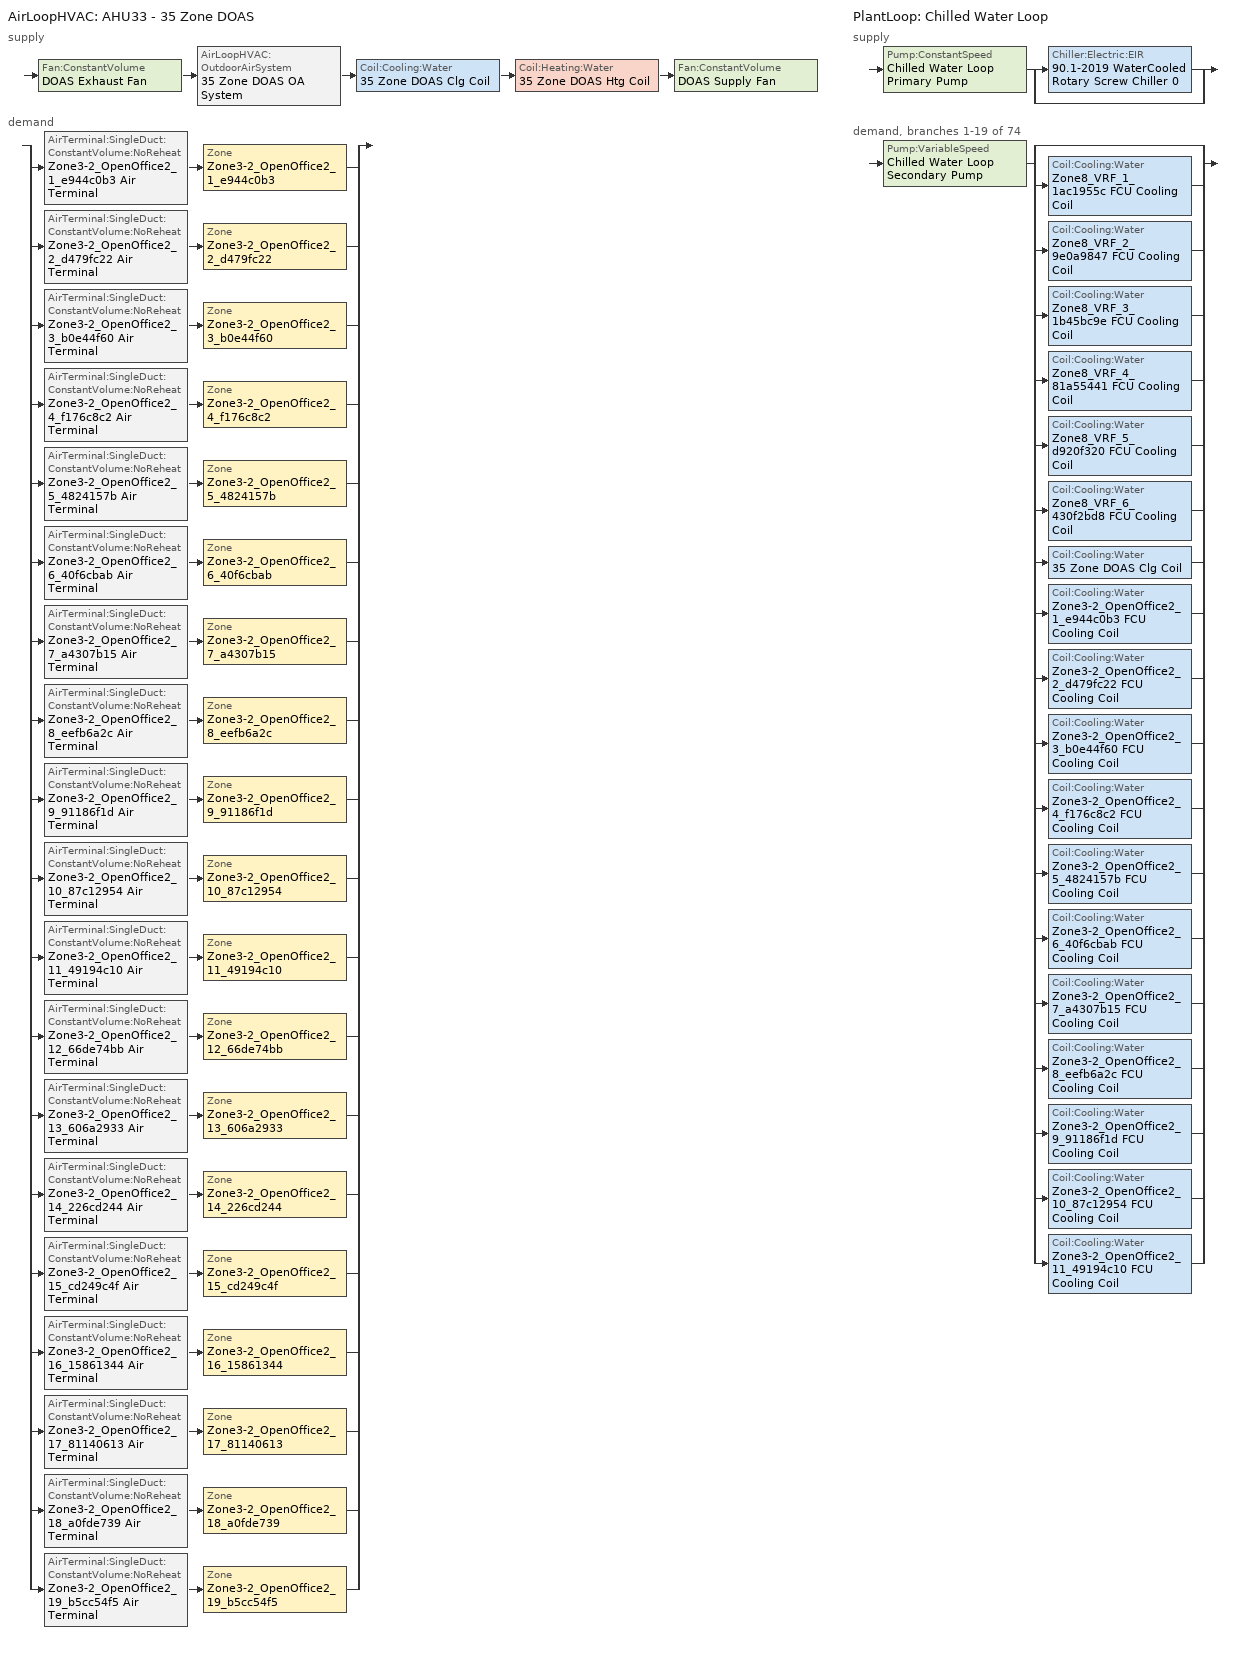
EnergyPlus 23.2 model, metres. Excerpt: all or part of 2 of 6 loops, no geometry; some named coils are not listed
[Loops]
AirLoopHVAC 'AHU33 - 35 Zone DOAS'
 supply: Fan:ConstantVolume 'DOAS Exhaust Fan' > AirLoopHVAC:OutdoorAirSystem '35 Zone DOAS OA System' > Coil:Cooling:Water '35 Zone DOAS Clg Coil' > Coil:Heating:Water '35 Zone DOAS Htg Coil' > Fan:ConstantVolume 'DOAS Supply Fan'
 demand: split
  | AirTerminal:SingleDuct:ConstantVolume:NoReheat 'Zone3-2_OpenOffice2_1_e944c0b3 Air Terminal' > Zone 'Zone3-2_OpenOffice2_1_e944c0b3'
  | AirTerminal:SingleDuct:ConstantVolume:NoReheat 'Zone3-2_OpenOffice2_2_d479fc22 Air Terminal' > Zone 'Zone3-2_OpenOffice2_2_d479fc22'
  | AirTerminal:SingleDuct:ConstantVolume:NoReheat 'Zone3-2_OpenOffice2_3_b0e44f60 Air Terminal' > Zone 'Zone3-2_OpenOffice2_3_b0e44f60'
  | AirTerminal:SingleDuct:ConstantVolume:NoReheat 'Zone3-2_OpenOffice2_4_f176c8c2 Air Terminal' > Zone 'Zone3-2_OpenOffice2_4_f176c8c2'
  | AirTerminal:SingleDuct:ConstantVolume:NoReheat 'Zone3-2_OpenOffice2_5_4824157b Air Terminal' > Zone 'Zone3-2_OpenOffice2_5_4824157b'
  | AirTerminal:SingleDuct:ConstantVolume:NoReheat 'Zone3-2_OpenOffice2_6_40f6cbab Air Terminal' > Zone 'Zone3-2_OpenOffice2_6_40f6cbab'
  | AirTerminal:SingleDuct:ConstantVolume:NoReheat 'Zone3-2_OpenOffice2_7_a4307b15 Air Terminal' > Zone 'Zone3-2_OpenOffice2_7_a4307b15'
  | AirTerminal:SingleDuct:ConstantVolume:NoReheat 'Zone3-2_OpenOffice2_8_eefb6a2c Air Terminal' > Zone 'Zone3-2_OpenOffice2_8_eefb6a2c'
  | AirTerminal:SingleDuct:ConstantVolume:NoReheat 'Zone3-2_OpenOffice2_9_91186f1d Air Terminal' > Zone 'Zone3-2_OpenOffice2_9_91186f1d'
  | AirTerminal:SingleDuct:ConstantVolume:NoReheat 'Zone3-2_OpenOffice2_10_87c12954 Air Terminal' > Zone 'Zone3-2_OpenOffice2_10_87c12954'
  | AirTerminal:SingleDuct:ConstantVolume:NoReheat 'Zone3-2_OpenOffice2_11_49194c10 Air Terminal' > Zone 'Zone3-2_OpenOffice2_11_49194c10'
  | AirTerminal:SingleDuct:ConstantVolume:NoReheat 'Zone3-2_OpenOffice2_12_66de74bb Air Terminal' > Zone 'Zone3-2_OpenOffice2_12_66de74bb'
  | AirTerminal:SingleDuct:ConstantVolume:NoReheat 'Zone3-2_OpenOffice2_13_606a2933 Air Terminal' > Zone 'Zone3-2_OpenOffice2_13_606a2933'
  | AirTerminal:SingleDuct:ConstantVolume:NoReheat 'Zone3-2_OpenOffice2_14_226cd244 Air Terminal' > Zone 'Zone3-2_OpenOffice2_14_226cd244'
  | AirTerminal:SingleDuct:ConstantVolume:NoReheat 'Zone3-2_OpenOffice2_15_cd249c4f Air Terminal' > Zone 'Zone3-2_OpenOffice2_15_cd249c4f'
  | AirTerminal:SingleDuct:ConstantVolume:NoReheat 'Zone3-2_OpenOffice2_16_15861344 Air Terminal' > Zone 'Zone3-2_OpenOffice2_16_15861344'
  | AirTerminal:SingleDuct:ConstantVolume:NoReheat 'Zone3-2_OpenOffice2_17_81140613 Air Terminal' > Zone 'Zone3-2_OpenOffice2_17_81140613'
  | AirTerminal:SingleDuct:ConstantVolume:NoReheat 'Zone3-2_OpenOffice2_18_a0fde739 Air Terminal' > Zone 'Zone3-2_OpenOffice2_18_a0fde739'
  | AirTerminal:SingleDuct:ConstantVolume:NoReheat 'Zone3-2_OpenOffice2_19_b5cc54f5 Air Terminal' > Zone 'Zone3-2_OpenOffice2_19_b5cc54f5'
PlantLoop 'Chilled Water Loop'
 supply: Pump:ConstantSpeed 'Chilled Water Loop Primary Pump' > split
  | Chiller:Electric:EIR '90.1-2019 WaterCooled  Rotary Screw Chiller 0'
  | bypass
 demand, branches 1-19 of 74: Pump:VariableSpeed 'Chilled Water Loop Secondary Pump' > split
  | bypass
  | Coil:Cooling:Water 'Zone8_VRF_1_1ac1955c FCU Cooling Coil'
  | Coil:Cooling:Water 'Zone8_VRF_2_9e0a9847 FCU Cooling Coil'
  | Coil:Cooling:Water 'Zone8_VRF_3_1b45bc9e FCU Cooling Coil'
  | Coil:Cooling:Water 'Zone8_VRF_4_81a55441 FCU Cooling Coil'
  | Coil:Cooling:Water 'Zone8_VRF_5_d920f320 FCU Cooling Coil'
  | Coil:Cooling:Water 'Zone8_VRF_6_430f2bd8 FCU Cooling Coil'
  | Coil:Cooling:Water '35 Zone DOAS Clg Coil'
  | Coil:Cooling:Water 'Zone3-2_OpenOffice2_1_e944c0b3 FCU Cooling Coil'
  | Coil:Cooling:Water 'Zone3-2_OpenOffice2_2_d479fc22 FCU Cooling Coil'
  | Coil:Cooling:Water 'Zone3-2_OpenOffice2_3_b0e44f60 FCU Cooling Coil'
  | Coil:Cooling:Water 'Zone3-2_OpenOffice2_4_f176c8c2 FCU Cooling Coil'
  | Coil:Cooling:Water 'Zone3-2_OpenOffice2_5_4824157b FCU Cooling Coil'
  | Coil:Cooling:Water 'Zone3-2_OpenOffice2_6_40f6cbab FCU Cooling Coil'
  | Coil:Cooling:Water 'Zone3-2_OpenOffice2_7_a4307b15 FCU Cooling Coil'
  | Coil:Cooling:Water 'Zone3-2_OpenOffice2_8_eefb6a2c FCU Cooling Coil'
  | Coil:Cooling:Water 'Zone3-2_OpenOffice2_9_91186f1d FCU Cooling Coil'
  | Coil:Cooling:Water 'Zone3-2_OpenOffice2_10_87c12954 FCU Cooling Coil'
  | Coil:Cooling:Water 'Zone3-2_OpenOffice2_11_49194c10 FCU Cooling Coil'
[ZoneControl:Thermostat] Temperature Difference Between Cutout And Setpoint {deltaC}=0
Name | Zone or ZoneList | Control Type Schedule | Control 1
Zone3-2_OpenOffice2_10_87c12954 Thermostat | Zone3-2_OpenOffice2_10_87c12954 | Zone3-2_OpenOffice2_10_87c12954 Thermostat Schedule | Tset_office_br_ 10
Zone3-2_OpenOffice2_11_49194c10 Thermostat | Zone3-2_OpenOffice2_11_49194c10 | Zone3-2_OpenOffice2_11_49194c10 Thermostat Schedule | Tset_office_br_ 11
Zone3-2_OpenOffice2_12_66de74bb Thermostat | Zone3-2_OpenOffice2_12_66de74bb | Zone3-2_OpenOffice2_12_66de74bb Thermostat Schedule | Tset_office_br_ 12
Zone3-2_OpenOffice2_13_606a2933 Thermostat | Zone3-2_OpenOffice2_13_606a2933 | Zone3-2_OpenOffice2_13_606a2933 Thermostat Schedule | Tset_office_br_ 13
Zone3-2_OpenOffice2_14_226cd244 Thermostat | Zone3-2_OpenOffice2_14_226cd244 | Zone3-2_OpenOffice2_14_226cd244 Thermostat Schedule | Tset_office_br_ 14
Zone3-2_OpenOffice2_15_cd249c4f Thermostat | Zone3-2_OpenOffice2_15_cd249c4f | Zone3-2_OpenOffice2_15_cd249c4f Thermostat Schedule | Tset_office_br_ 15
Zone3-2_OpenOffice2_16_15861344 Thermostat | Zone3-2_OpenOffice2_16_15861344 | Zone3-2_OpenOffice2_16_15861344 Thermostat Schedule | Tset_office_br_ 16
Zone3-2_OpenOffice2_17_81140613 Thermostat | Zone3-2_OpenOffice2_17_81140613 | Zone3-2_OpenOffice2_17_81140613 Thermostat Schedule | Tset_office_br_ 17
Zone3-2_OpenOffice2_18_a0fde739 Thermostat | Zone3-2_OpenOffice2_18_a0fde739 | Zone3-2_OpenOffice2_18_a0fde739 Thermostat Schedule | Tset_office_br_ 18
Zone3-2_OpenOffice2_19_b5cc54f5 Thermostat | Zone3-2_OpenOffice2_19_b5cc54f5 | Zone3-2_OpenOffice2_19_b5cc54f5 Thermostat Schedule | Tset_office_br_ 19
Zone3-2_OpenOffice2_1_e944c0b3 Thermostat | Zone3-2_OpenOffice2_1_e944c0b3 | Zone3-2_OpenOffice2_1_e944c0b3 Thermostat Schedule | Tset_office_br_ 1
Zone3-2_OpenOffice2_2_d479fc22 Thermostat | Zone3-2_OpenOffice2_2_d479fc22 | Zone3-2_OpenOffice2_2_d479fc22 Thermostat Schedule | Tset_office_br_ 2
Zone3-2_OpenOffice2_3_b0e44f60 Thermostat | Zone3-2_OpenOffice2_3_b0e44f60 | Zone3-2_OpenOffice2_3_b0e44f60 Thermostat Schedule | Tset_office_br_ 3
Zone3-2_OpenOffice2_4_f176c8c2 Thermostat | Zone3-2_OpenOffice2_4_f176c8c2 | Zone3-2_OpenOffice2_4_f176c8c2 Thermostat Schedule | Tset_office_br_ 4
Zone3-2_OpenOffice2_5_4824157b Thermostat | Zone3-2_OpenOffice2_5_4824157b | Zone3-2_OpenOffice2_5_4824157b Thermostat Schedule | Tset_office_br_ 5
Zone3-2_OpenOffice2_6_40f6cbab Thermostat | Zone3-2_OpenOffice2_6_40f6cbab | Zone3-2_OpenOffice2_6_40f6cbab Thermostat Schedule | Tset_office_br_ 6
Zone3-2_OpenOffice2_7_a4307b15 Thermostat | Zone3-2_OpenOffice2_7_a4307b15 | Zone3-2_OpenOffice2_7_a4307b15 Thermostat Schedule | Tset_office_br_ 7
Zone3-2_OpenOffice2_8_eefb6a2c Thermostat | Zone3-2_OpenOffice2_8_eefb6a2c | Zone3-2_OpenOffice2_8_eefb6a2c Thermostat Schedule | Tset_office_br_ 8
Zone3-2_OpenOffice2_9_91186f1d Thermostat | Zone3-2_OpenOffice2_9_91186f1d | Zone3-2_OpenOffice2_9_91186f1d Thermostat Schedule | Tset_office_br_ 9
Zone8_VRF_1_1ac1955c Thermostat | Zone8_VRF_1_1ac1955c | Zone8_VRF_1_1ac1955c Thermostat Schedule | Tset_vrf_br_
Zone8_VRF_2_9e0a9847 Thermostat | Zone8_VRF_2_9e0a9847 | Zone8_VRF_2_9e0a9847 Thermostat Schedule | Tset_vrf_br_ 1
Zone8_VRF_3_1b45bc9e Thermostat | Zone8_VRF_3_1b45bc9e | Zone8_VRF_3_1b45bc9e Thermostat Schedule | Tset_vrf_br_ 2
Zone8_VRF_4_81a55441 Thermostat | Zone8_VRF_4_81a55441 | Zone8_VRF_4_81a55441 Thermostat Schedule | Tset_vrf_br_ 3
Zone8_VRF_5_d920f320 Thermostat | Zone8_VRF_5_d920f320 | Zone8_VRF_5_d920f320 Thermostat Schedule | Tset_vrf_br_ 4
Zone8_VRF_6_430f2bd8 Thermostat | Zone8_VRF_6_430f2bd8 | Zone8_VRF_6_430f2bd8 Thermostat Schedule | Tset_vrf_br_ 5
[ThermostatSetpoint:DualSetpoint]
Name | Heating Setpoint Temperature Schedule | Cooling Setpoint Temperature Schedule
Tset_office_br_ 10; Tset_office_br_ 11; Tset_office_br_ 12; Tset_office_br_ 13; Tset_office_br_ 14; Tset_office_br_ 15; Tset_office_br_ 16; Tset_office_br_ 17; Tset_office_br_ 18; Tset_office_br_ 19; Tset_office_br_ 1; Tset_office_br_ 2; Tset_office_br_ 3; Tset_office_br_ 4; Tset_office_br_ 5; Tset_office_br_ 6; Tset_office_br_ 7; Tset_office_br_ 8; Tset_office_br_ 9 | htg_sch_office_br_ | clg_sch_office_br_
Tset_vrf_br_; Tset_vrf_br_ 1; Tset_vrf_br_ 2; Tset_vrf_br_ 3; Tset_vrf_br_ 4; Tset_vrf_br_ 5 | htg_sch_vrf_br_ | clg_sch_vrf_br_
[Zone equipment]
Zone3-2_OpenOffice2_10_87c12954: Zone3-2_OpenOffice2_10_87c12954 Air Terminal, Zone3-2_OpenOffice2_10_87c12954 FCU
Zone3-2_OpenOffice2_11_49194c10: Zone3-2_OpenOffice2_11_49194c10 Air Terminal, Zone3-2_OpenOffice2_11_49194c10 FCU
Zone3-2_OpenOffice2_12_66de74bb: Zone3-2_OpenOffice2_12_66de74bb Air Terminal, Zone3-2_OpenOffice2_12_66de74bb FCU
Zone3-2_OpenOffice2_13_606a2933: Zone3-2_OpenOffice2_13_606a2933 Air Terminal, Zone3-2_OpenOffice2_13_606a2933 FCU
Zone3-2_OpenOffice2_14_226cd244: Zone3-2_OpenOffice2_14_226cd244 Air Terminal, Zone3-2_OpenOffice2_14_226cd244 FCU
Zone3-2_OpenOffice2_15_cd249c4f: Zone3-2_OpenOffice2_15_cd249c4f Air Terminal, Zone3-2_OpenOffice2_15_cd249c4f FCU
Zone3-2_OpenOffice2_16_15861344: Zone3-2_OpenOffice2_16_15861344 Air Terminal, Zone3-2_OpenOffice2_16_15861344 FCU
Zone3-2_OpenOffice2_17_81140613: Zone3-2_OpenOffice2_17_81140613 Air Terminal, Zone3-2_OpenOffice2_17_81140613 FCU
Zone3-2_OpenOffice2_18_a0fde739: Zone3-2_OpenOffice2_18_a0fde739 Air Terminal, Zone3-2_OpenOffice2_18_a0fde739 FCU
Zone3-2_OpenOffice2_19_b5cc54f5: Zone3-2_OpenOffice2_19_b5cc54f5 Air Terminal, Zone3-2_OpenOffice2_19_b5cc54f5 FCU
Zone3-2_OpenOffice2_1_e944c0b3: Zone3-2_OpenOffice2_1_e944c0b3 Air Terminal, Zone3-2_OpenOffice2_1_e944c0b3 FCU
Zone3-2_OpenOffice2_2_d479fc22: Zone3-2_OpenOffice2_2_d479fc22 Air Terminal, Zone3-2_OpenOffice2_2_d479fc22 FCU
Zone3-2_OpenOffice2_3_b0e44f60: Zone3-2_OpenOffice2_3_b0e44f60 Air Terminal, Zone3-2_OpenOffice2_3_b0e44f60 FCU
Zone3-2_OpenOffice2_4_f176c8c2: Zone3-2_OpenOffice2_4_f176c8c2 Air Terminal, Zone3-2_OpenOffice2_4_f176c8c2 FCU
Zone3-2_OpenOffice2_5_4824157b: Zone3-2_OpenOffice2_5_4824157b Air Terminal, Zone3-2_OpenOffice2_5_4824157b FCU
Zone3-2_OpenOffice2_6_40f6cbab: Zone3-2_OpenOffice2_6_40f6cbab Air Terminal, Zone3-2_OpenOffice2_6_40f6cbab FCU
Zone3-2_OpenOffice2_7_a4307b15: Zone3-2_OpenOffice2_7_a4307b15 Air Terminal, Zone3-2_OpenOffice2_7_a4307b15 FCU
Zone3-2_OpenOffice2_8_eefb6a2c: Zone3-2_OpenOffice2_8_eefb6a2c Air Terminal, Zone3-2_OpenOffice2_8_eefb6a2c FCU
Zone3-2_OpenOffice2_9_91186f1d: Zone3-2_OpenOffice2_9_91186f1d Air Terminal, Zone3-2_OpenOffice2_9_91186f1d FCU
Zone8_VRF_1_1ac1955c: Zone8_VRF_1_1ac1955c FCU
Zone8_VRF_2_9e0a9847: Zone8_VRF_2_9e0a9847 FCU
Zone8_VRF_3_1b45bc9e: Zone8_VRF_3_1b45bc9e FCU
Zone8_VRF_4_81a55441: Zone8_VRF_4_81a55441 FCU
Zone8_VRF_5_d920f320: Zone8_VRF_5_d920f320 FCU
Zone8_VRF_6_430f2bd8: Zone8_VRF_6_430f2bd8 FCU
[Sizing:Zone] Zone Cooling Design Supply Air Temperature Input Method=SupplyAirTemperature; Zone Cooling Design Supply Air Temperature {C}=12.7778; Zone Cooling Design Supply Air Temperature Difference {deltaC}=11.11; Zone Heating Design Supply Air Temperature Input Method=SupplyAirTemperature; Zone Heating Design Supply Air Temperature {C}=40; Zone Heating Design Supply Air Temperature Difference {deltaC}=11.11; Zone Cooling Design Supply Air Humidity Ratio {kgWater/kgDryAir}=0.0085; Zone Heating Design Supply Air Humidity Ratio {kgWater/kgDryAir}=0.008; Cooling Design Air Flow Method=DesignDay; Cooling Design Air Flow Rate {m3/s}=0; Cooling Minimum Air Flow per Zone Floor Area {m3/s-m2}=0.000762; Cooling Minimum Air Flow {m3/s}=0; Cooling Minimum Air Flow Fraction=0; Heating Design Air Flow Method=DesignDay; Heating Design Air Flow Rate {m3/s}=0; Heating Maximum Air Flow per Zone Floor Area {m3/s-m2}=0.002032; Heating Maximum Air Flow {m3/s}=0.141576; Heating Maximum Air Flow Fraction=0.3; Zone Load Sizing Method=Sensible Load Only No Latent Load; Zone Latent Cooling Design Supply Air Humidity Ratio Input Method=HumidityRatioDifference; Zone Cooling Design Supply Air Humidity Ratio Difference {kgWater/kgDryAir}=0.005; Zone Latent Heating Design Supply Air Humidity Ratio Input Method=HumidityRatioDifference; Zone Humidification Design Supply Air Humidity Ratio Difference {kgWater/kgDryAir}=0.005
Name | Design Specification Outdoor Air Object | Account for Dedicated Outdoor Air System | Dedicated Outdoor Air System Control Strategy | Dedicated Outdoor Air Low Setpoint Temperature for Design {C} | Dedicated Outdoor Air High Setpoint Temperature for Design {C}
Zone3-2_OpenOffice2_10_87c12954 | Zone3-2_OpenOffice2_10_87c12954 DSOA Space List | Yes | NeutralSupplyAir | 15.5556 | 21.1111
Zone3-2_OpenOffice2_11_49194c10 | Zone3-2_OpenOffice2_11_49194c10 DSOA Space List | Yes | NeutralSupplyAir | 15.5556 | 21.1111
Zone3-2_OpenOffice2_12_66de74bb | Zone3-2_OpenOffice2_12_66de74bb DSOA Space List | Yes | NeutralSupplyAir | 15.5556 | 21.1111
Zone3-2_OpenOffice2_13_606a2933 | Zone3-2_OpenOffice2_13_606a2933 DSOA Space List | Yes | NeutralSupplyAir | 15.5556 | 21.1111
Zone3-2_OpenOffice2_14_226cd244 | Zone3-2_OpenOffice2_14_226cd244 DSOA Space List | Yes | NeutralSupplyAir | 15.5556 | 21.1111
Zone3-2_OpenOffice2_15_cd249c4f | Zone3-2_OpenOffice2_15_cd249c4f DSOA Space List | Yes | NeutralSupplyAir | 15.5556 | 21.1111
Zone3-2_OpenOffice2_16_15861344 | Zone3-2_OpenOffice2_16_15861344 DSOA Space List | Yes | NeutralSupplyAir | 15.5556 | 21.1111
Zone3-2_OpenOffice2_17_81140613 | Zone3-2_OpenOffice2_17_81140613 DSOA Space List | Yes | NeutralSupplyAir | 15.5556 | 21.1111
Zone3-2_OpenOffice2_18_a0fde739 | Zone3-2_OpenOffice2_18_a0fde739 DSOA Space List | Yes | NeutralSupplyAir | 15.5556 | 21.1111
Zone3-2_OpenOffice2_19_b5cc54f5 | Zone3-2_OpenOffice2_19_b5cc54f5 DSOA Space List | Yes | NeutralSupplyAir | 15.5556 | 21.1111
Zone3-2_OpenOffice2_1_e944c0b3 | Zone3-2_OpenOffice2_1_e944c0b3 DSOA Space List | Yes | NeutralSupplyAir | 15.5556 | 21.1111
Zone3-2_OpenOffice2_2_d479fc22 | Zone3-2_OpenOffice2_2_d479fc22 DSOA Space List | Yes | NeutralSupplyAir | 15.5556 | 21.1111
Zone3-2_OpenOffice2_3_b0e44f60 | Zone3-2_OpenOffice2_3_b0e44f60 DSOA Space List | Yes | NeutralSupplyAir | 15.5556 | 21.1111
Zone3-2_OpenOffice2_4_f176c8c2 | Zone3-2_OpenOffice2_4_f176c8c2 DSOA Space List | Yes | NeutralSupplyAir | 15.5556 | 21.1111
Zone3-2_OpenOffice2_5_4824157b | Zone3-2_OpenOffice2_5_4824157b DSOA Space List | Yes | NeutralSupplyAir | 15.5556 | 21.1111
Zone3-2_OpenOffice2_6_40f6cbab | Zone3-2_OpenOffice2_6_40f6cbab DSOA Space List | Yes | NeutralSupplyAir | 15.5556 | 21.1111
Zone3-2_OpenOffice2_7_a4307b15 | Zone3-2_OpenOffice2_7_a4307b15 DSOA Space List | Yes | NeutralSupplyAir | 15.5556 | 21.1111
Zone3-2_OpenOffice2_8_eefb6a2c | Zone3-2_OpenOffice2_8_eefb6a2c DSOA Space List | Yes | NeutralSupplyAir | 15.5556 | 21.1111
Zone3-2_OpenOffice2_9_91186f1d | Zone3-2_OpenOffice2_9_91186f1d DSOA Space List | Yes | NeutralSupplyAir | 15.5556 | 21.1111
Zone8_VRF_1_1ac1955c | Zone8_VRF_1_1ac1955c Zero air DSOA | No
Zone8_VRF_2_9e0a9847 | Zone8_VRF_2_9e0a9847 Zero air DSOA | No
Zone8_VRF_3_1b45bc9e | Zone8_VRF_3_1b45bc9e Zero air DSOA | No
Zone8_VRF_4_81a55441 | Zone8_VRF_4_81a55441 Zero air DSOA | No
Zone8_VRF_5_d920f320 | Zone8_VRF_5_d920f320 Zero air DSOA | No
Zone8_VRF_6_430f2bd8 | Zone8_VRF_6_430f2bd8 Zero air DSOA | No
[DesignSpecification:OutdoorAir] Outdoor Air Method=Sum; Outdoor Air Flow per Zone Floor Area {m3/s-m2}=0; Outdoor Air Flow per Zone {m3/s}=0; Outdoor Air Flow Air Changes per Hour {1/hr}=0
Name | Outdoor Air Flow per Person {m3/s-person} | Outdoor Air Schedule
mv_office_br_ 2 | 0.012 | mv_sch_office_br_
Zone8_VRF_1_1ac1955c Zero air DSOA; Zone8_VRF_2_9e0a9847 Zero air DSOA; Zone8_VRF_3_1b45bc9e Zero air DSOA; Zone8_VRF_4_81a55441 Zero air DSOA; Zone8_VRF_5_d920f320 Zero air DSOA; Zone8_VRF_6_430f2bd8 Zero air DSOA | 0
[AirTerminal:SingleDuct:ConstantVolume:NoReheat] Availability Schedule=Always On Discrete; Maximum Air Flow Rate {m3/s}=AutoSize
Zone3-2_OpenOffice2_10_87c12954 Air Terminal; Zone3-2_OpenOffice2_11_49194c10 Air Terminal; Zone3-2_OpenOffice2_12_66de74bb Air Terminal; Zone3-2_OpenOffice2_13_606a2933 Air Terminal; Zone3-2_OpenOffice2_14_226cd244 Air Terminal; Zone3-2_OpenOffice2_15_cd249c4f Air Terminal; Zone3-2_OpenOffice2_16_15861344 Air Terminal; Zone3-2_OpenOffice2_17_81140613 Air Terminal; Zone3-2_OpenOffice2_18_a0fde739 Air Terminal; Zone3-2_OpenOffice2_19_b5cc54f5 Air Terminal; Zone3-2_OpenOffice2_1_e944c0b3 Air Terminal; Zone3-2_OpenOffice2_2_d479fc22 Air Terminal; Zone3-2_OpenOffice2_3_b0e44f60 Air Terminal; Zone3-2_OpenOffice2_4_f176c8c2 Air Terminal; Zone3-2_OpenOffice2_5_4824157b Air Terminal; Zone3-2_OpenOffice2_6_40f6cbab Air Terminal; Zone3-2_OpenOffice2_7_a4307b15 Air Terminal; Zone3-2_OpenOffice2_8_eefb6a2c Air Terminal; Zone3-2_OpenOffice2_9_91186f1d Air Terminal
[Fan:OnOff] Availability Schedule=Always On Discrete; Fan Total Efficiency=0.16; Pressure Rise {Pa}=270.899; Maximum Flow Rate {m3/s}=Autosize; Motor Efficiency=0.29; Motor In Airstream Fraction=1
Name | Fan Power Ratio Function of Speed Ratio Curve | Fan Efficiency Ratio Function of Speed Ratio Curve
Zone3-2_OpenOffice2_10_87c12954 Fan Coil fan | Fan On Off Power Curve 15 | Fan On Off Efficiency Curve 15
Zone3-2_OpenOffice2_11_49194c10 Fan Coil fan | Fan On Off Power Curve 16 | Fan On Off Efficiency Curve 16
Zone3-2_OpenOffice2_1_e944c0b3 Fan Coil fan | Fan On Off Power Curve 6 | Fan On Off Efficiency Curve 6
Zone3-2_OpenOffice2_2_d479fc22 Fan Coil fan | Fan On Off Power Curve 7 | Fan On Off Efficiency Curve 7
Zone3-2_OpenOffice2_3_b0e44f60 Fan Coil fan | Fan On Off Power Curve 8 | Fan On Off Efficiency Curve 8
Zone3-2_OpenOffice2_4_f176c8c2 Fan Coil fan | Fan On Off Power Curve 9 | Fan On Off Efficiency Curve 9
Zone3-2_OpenOffice2_5_4824157b Fan Coil fan | Fan On Off Power Curve 10 | Fan On Off Efficiency Curve 10
Zone3-2_OpenOffice2_6_40f6cbab Fan Coil fan | Fan On Off Power Curve 11 | Fan On Off Efficiency Curve 11
Zone3-2_OpenOffice2_7_a4307b15 Fan Coil fan | Fan On Off Power Curve 12 | Fan On Off Efficiency Curve 12
Zone3-2_OpenOffice2_8_eefb6a2c Fan Coil fan | Fan On Off Power Curve 13 | Fan On Off Efficiency Curve 13
Zone3-2_OpenOffice2_9_91186f1d Fan Coil fan | Fan On Off Power Curve 14 | Fan On Off Efficiency Curve 14
Zone8_VRF_1_1ac1955c Fan Coil fan | Fan On Off Power Curve | Fan On Off Efficiency Curve
Zone8_VRF_2_9e0a9847 Fan Coil fan | Fan On Off Power Curve 1 | Fan On Off Efficiency Curve 1
Zone8_VRF_3_1b45bc9e Fan Coil fan | Fan On Off Power Curve 2 | Fan On Off Efficiency Curve 2
Zone8_VRF_4_81a55441 Fan Coil fan | Fan On Off Power Curve 3 | Fan On Off Efficiency Curve 3
Zone8_VRF_5_d920f320 Fan Coil fan | Fan On Off Power Curve 4 | Fan On Off Efficiency Curve 4
Zone8_VRF_6_430f2bd8 Fan Coil fan | Fan On Off Power Curve 5 | Fan On Off Efficiency Curve 5
[Coil:Cooling:Water] Availability Schedule=Always On Discrete; Design Water Flow Rate {m3/s}=Autosize; Design Air Flow Rate {m3/s}=Autosize; Design Inlet Water Temperature {C}=Autosize; Design Inlet Air Temperature {C}=Autosize; Design Outlet Air Temperature {C}=Autosize; Design Inlet Air Humidity Ratio {kgWater/kgDryAir}=Autosize; Design Outlet Air Humidity Ratio {kgWater/kgDryAir}=Autosize; Type of Analysis=SimpleAnalysis; Heat Exchanger Configuration=CrossFlow
Zone3-2_OpenOffice2_10_87c12954 FCU Cooling Coil; Zone3-2_OpenOffice2_11_49194c10 FCU Cooling Coil; Zone3-2_OpenOffice2_1_e944c0b3 FCU Cooling Coil; Zone3-2_OpenOffice2_2_d479fc22 FCU Cooling Coil; Zone3-2_OpenOffice2_3_b0e44f60 FCU Cooling Coil; Zone3-2_OpenOffice2_4_f176c8c2 FCU Cooling Coil; Zone3-2_OpenOffice2_5_4824157b FCU Cooling Coil; Zone3-2_OpenOffice2_6_40f6cbab FCU Cooling Coil; Zone3-2_OpenOffice2_7_a4307b15 FCU Cooling Coil; Zone3-2_OpenOffice2_8_eefb6a2c FCU Cooling Coil; Zone3-2_OpenOffice2_9_91186f1d FCU Cooling Coil; Zone8_VRF_1_1ac1955c FCU Cooling Coil; Zone8_VRF_2_9e0a9847 FCU Cooling Coil; Zone8_VRF_3_1b45bc9e FCU Cooling Coil; Zone8_VRF_4_81a55441 FCU Cooling Coil; Zone8_VRF_5_d920f320 FCU Cooling Coil; Zone8_VRF_6_430f2bd8 FCU Cooling Coil; 35 Zone DOAS Clg Coil
[Coil:Heating:Water]
35 Zone DOAS Htg Coil: Availability Schedule=Always On Discrete; U-Factor Times Area Value {W/K}=Autosize; Maximum Water Flow Rate {m3/s}=Autosize; Performance Input Method=UFactorTimesAreaAndDesignWaterFlowRate; Rated Capacity {W}=Autosize; Rated Inlet Water Temperature {C}=82.2222; Rated Inlet Air Temperature {C}=16.6; Rated Outlet Water Temperature {C}=71.1111; Rated Outlet Air Temperature {C}=32.2; Rated Ratio for Air and Water Convection=0.5
[ZoneHVAC:FourPipeFanCoil] Availability Schedule=Always On Discrete; Capacity Control Method=CyclingFan; Maximum Supply Air Flow Rate {m3/s}=Autosize; Maximum Cold Water Flow Rate {m3/s}=Autosize; Maximum Hot Water Flow Rate {m3/s}=Autosize; Minimum Supply Air Temperature in Cooling Mode {C}=Autosize; Maximum Supply Air Temperature in Heating Mode {C}=Autosize
Name | Maximum Outdoor Air Flow Rate {m3/s} | Supply Air Fan | Cooling Coil | Heating Coil
Zone3-2_OpenOffice2_10_87c12954 FCU | 0 | Zone3-2_OpenOffice2_10_87c12954 Fan Coil fan | Zone3-2_OpenOffice2_10_87c12954 FCU Cooling Coil | Zone3-2_OpenOffice2_10_87c12954 FCU Heating Coil
Zone3-2_OpenOffice2_11_49194c10 FCU | 0 | Zone3-2_OpenOffice2_11_49194c10 Fan Coil fan | Zone3-2_OpenOffice2_11_49194c10 FCU Cooling Coil | Zone3-2_OpenOffice2_11_49194c10 FCU Heating Coil
Zone3-2_OpenOffice2_1_e944c0b3 FCU | 0 | Zone3-2_OpenOffice2_1_e944c0b3 Fan Coil fan | Zone3-2_OpenOffice2_1_e944c0b3 FCU Cooling Coil | Zone3-2_OpenOffice2_1_e944c0b3 FCU Heating Coil
Zone3-2_OpenOffice2_2_d479fc22 FCU | 0 | Zone3-2_OpenOffice2_2_d479fc22 Fan Coil fan | Zone3-2_OpenOffice2_2_d479fc22 FCU Cooling Coil | Zone3-2_OpenOffice2_2_d479fc22 FCU Heating Coil
Zone3-2_OpenOffice2_3_b0e44f60 FCU | 0 | Zone3-2_OpenOffice2_3_b0e44f60 Fan Coil fan | Zone3-2_OpenOffice2_3_b0e44f60 FCU Cooling Coil | Zone3-2_OpenOffice2_3_b0e44f60 FCU Heating Coil
Zone3-2_OpenOffice2_4_f176c8c2 FCU | 0 | Zone3-2_OpenOffice2_4_f176c8c2 Fan Coil fan | Zone3-2_OpenOffice2_4_f176c8c2 FCU Cooling Coil | Zone3-2_OpenOffice2_4_f176c8c2 FCU Heating Coil
Zone3-2_OpenOffice2_5_4824157b FCU | 0 | Zone3-2_OpenOffice2_5_4824157b Fan Coil fan | Zone3-2_OpenOffice2_5_4824157b FCU Cooling Coil | Zone3-2_OpenOffice2_5_4824157b FCU Heating Coil
Zone3-2_OpenOffice2_6_40f6cbab FCU | 0 | Zone3-2_OpenOffice2_6_40f6cbab Fan Coil fan | Zone3-2_OpenOffice2_6_40f6cbab FCU Cooling Coil | Zone3-2_OpenOffice2_6_40f6cbab FCU Heating Coil
Zone3-2_OpenOffice2_7_a4307b15 FCU | 0 | Zone3-2_OpenOffice2_7_a4307b15 Fan Coil fan | Zone3-2_OpenOffice2_7_a4307b15 FCU Cooling Coil | Zone3-2_OpenOffice2_7_a4307b15 FCU Heating Coil
Zone3-2_OpenOffice2_8_eefb6a2c FCU | 0 | Zone3-2_OpenOffice2_8_eefb6a2c Fan Coil fan | Zone3-2_OpenOffice2_8_eefb6a2c FCU Cooling Coil | Zone3-2_OpenOffice2_8_eefb6a2c FCU Heating Coil
Zone3-2_OpenOffice2_9_91186f1d FCU | 0 | Zone3-2_OpenOffice2_9_91186f1d Fan Coil fan | Zone3-2_OpenOffice2_9_91186f1d FCU Cooling Coil | Zone3-2_OpenOffice2_9_91186f1d FCU Heating Coil
Zone8_VRF_1_1ac1955c FCU | Autosize | Zone8_VRF_1_1ac1955c Fan Coil fan | Zone8_VRF_1_1ac1955c FCU Cooling Coil | Zone8_VRF_1_1ac1955c FCU Heating Coil
Zone8_VRF_2_9e0a9847 FCU | Autosize | Zone8_VRF_2_9e0a9847 Fan Coil fan | Zone8_VRF_2_9e0a9847 FCU Cooling Coil | Zone8_VRF_2_9e0a9847 FCU Heating Coil
Zone8_VRF_3_1b45bc9e FCU | Autosize | Zone8_VRF_3_1b45bc9e Fan Coil fan | Zone8_VRF_3_1b45bc9e FCU Cooling Coil | Zone8_VRF_3_1b45bc9e FCU Heating Coil
Zone8_VRF_4_81a55441 FCU | Autosize | Zone8_VRF_4_81a55441 Fan Coil fan | Zone8_VRF_4_81a55441 FCU Cooling Coil | Zone8_VRF_4_81a55441 FCU Heating Coil
Zone8_VRF_5_d920f320 FCU | Autosize | Zone8_VRF_5_d920f320 Fan Coil fan | Zone8_VRF_5_d920f320 FCU Cooling Coil | Zone8_VRF_5_d920f320 FCU Heating Coil
Zone8_VRF_6_430f2bd8 FCU | Autosize | Zone8_VRF_6_430f2bd8 Fan Coil fan | Zone8_VRF_6_430f2bd8 FCU Cooling Coil | Zone8_VRF_6_430f2bd8 FCU Heating Coil
[Controller:MechanicalVentilation]
35 Zone DOAS Mechanical Ventilation Controller: Availability Schedule=mv_sch_office_br_; Demand Controlled Ventilation=No; System Outdoor Air Method=ZoneSum; Zone or ZoneList Name 1=Zone3-2_OpenOffice2_10_87c12954; Design Specification Outdoor Air Object Name 1=mv_office_br_ 2; Zone or ZoneList Name 2=Zone3-2_OpenOffice2_11_49194c10; Design Specification Outdoor Air Object Name 2=mv_office_br_ 2; Zone or ZoneList Name 3=Zone3-2_OpenOffice2_12_66de74bb; Design Specification Outdoor Air Object Name 3=mv_office_br_ 2; Zone or ZoneList Name 4=Zone3-2_OpenOffice2_13_606a2933; Design Specification Outdoor Air Object Name 4=mv_office_br_ 2; Zone or ZoneList Name 5=Zone3-2_OpenOffice2_14_226cd244; Design Specification Outdoor Air Object Name 5=mv_office_br_ 2; Zone or ZoneList Name 6=Zone3-2_OpenOffice2_15_cd249c4f; Design Specification Outdoor Air Object Name 6=mv_office_br_ 2; Zone or ZoneList Name 7=Zone3-2_OpenOffice2_16_15861344; Design Specification Outdoor Air Object Name 7=mv_office_br_ 2; Zone or ZoneList Name 8=Zone3-2_OpenOffice2_17_81140613; Design Specification Outdoor Air Object Name 8=mv_office_br_ 2; Zone or ZoneList Name 9=Zone3-2_OpenOffice2_18_a0fde739; Design Specification Outdoor Air Object Name 9=mv_office_br_ 2; Zone or ZoneList Name 10=Zone3-2_OpenOffice2_19_b5cc54f5; Design Specification Outdoor Air Object Name 10=mv_office_br_ 2; Zone or ZoneList Name 11=Zone3-2_OpenOffice2_1_e944c0b3; Design Specification Outdoor Air Object Name 11=mv_office_br_ 2; Zone or ZoneList Name 12=Zone3-2_OpenOffice2_2_d479fc22; Design Specification Outdoor Air Object Name 12=mv_office_br_ 2; Zone or ZoneList Name 13=Zone3-2_OpenOffice2_3_b0e44f60; Design Specification Outdoor Air Object Name 13=mv_office_br_ 2; Zone or ZoneList Name 14=Zone3-2_OpenOffice2_4_f176c8c2; Design Specification Outdoor Air Object Name 14=mv_office_br_ 2; Zone or ZoneList Name 15=Zone3-2_OpenOffice2_5_4824157b; Design Specification Outdoor Air Object Name 15=mv_office_br_ 2; Zone or ZoneList Name 16=Zone3-2_OpenOffice2_6_40f6cbab; Design Specification Outdoor Air Object Name 16=mv_office_br_ 2; Zone or ZoneList Name 17=Zone3-2_OpenOffice2_7_a4307b15; Design Specification Outdoor Air Object Name 17=mv_office_br_ 2; Zone or ZoneList Name 18=Zone3-2_OpenOffice2_8_eefb6a2c; Design Specification Outdoor Air Object Name 18=mv_office_br_ 2; Zone or ZoneList Name 19=Zone3-2_OpenOffice2_9_91186f1d; Design Specification Outdoor Air Object Name 19=mv_office_br_ 2
[DesignSpecification:OutdoorAir:SpaceList] Space Design Specification Outdoor Air Object Name 1=mv_office_br_ 2
Name | Space Name 1
Zone3-2_OpenOffice2_10_87c12954 DSOA Space List | Zone3-2_OpenOffice2_10_87c12954_Space
Zone3-2_OpenOffice2_11_49194c10 DSOA Space List | Zone3-2_OpenOffice2_11_49194c10_Space
Zone3-2_OpenOffice2_12_66de74bb DSOA Space List | Zone3-2_OpenOffice2_12_66de74bb_Space
Zone3-2_OpenOffice2_13_606a2933 DSOA Space List | Zone3-2_OpenOffice2_13_606a2933_Space
Zone3-2_OpenOffice2_14_226cd244 DSOA Space List | Zone3-2_OpenOffice2_14_226cd244_Space
Zone3-2_OpenOffice2_15_cd249c4f DSOA Space List | Zone3-2_OpenOffice2_15_cd249c4f_Space
Zone3-2_OpenOffice2_16_15861344 DSOA Space List | Zone3-2_OpenOffice2_16_15861344_Space
Zone3-2_OpenOffice2_17_81140613 DSOA Space List | Zone3-2_OpenOffice2_17_81140613_Space
Zone3-2_OpenOffice2_18_a0fde739 DSOA Space List | Zone3-2_OpenOffice2_18_a0fde739_Space
Zone3-2_OpenOffice2_19_b5cc54f5 DSOA Space List | Zone3-2_OpenOffice2_19_b5cc54f5_Space
Zone3-2_OpenOffice2_1_e944c0b3 DSOA Space List | Zone3-2_OpenOffice2_1_e944c0b3_Space
Zone3-2_OpenOffice2_2_d479fc22 DSOA Space List | Zone3-2_OpenOffice2_2_d479fc22_Space
Zone3-2_OpenOffice2_3_b0e44f60 DSOA Space List | Zone3-2_OpenOffice2_3_b0e44f60_Space
Zone3-2_OpenOffice2_4_f176c8c2 DSOA Space List | Zone3-2_OpenOffice2_4_f176c8c2_Space
Zone3-2_OpenOffice2_5_4824157b DSOA Space List | Zone3-2_OpenOffice2_5_4824157b_Space
Zone3-2_OpenOffice2_6_40f6cbab DSOA Space List | Zone3-2_OpenOffice2_6_40f6cbab_Space
Zone3-2_OpenOffice2_7_a4307b15 DSOA Space List | Zone3-2_OpenOffice2_7_a4307b15_Space
Zone3-2_OpenOffice2_8_eefb6a2c DSOA Space List | Zone3-2_OpenOffice2_8_eefb6a2c_Space
Zone3-2_OpenOffice2_9_91186f1d DSOA Space List | Zone3-2_OpenOffice2_9_91186f1d_Space
[AirLoopHVAC]
AHU33 - 35 Zone DOAS: Design Supply Air Flow Rate {m3/s}=AutoSize; Design Return Air Flow Fraction of Supply Air Flow=1
[Sizing:System]
AHU33 - 35 Zone DOAS: Type of Load to Size On=VentilationRequirement; Design Outdoor Air Flow Rate {m3/s}=Autosize; Central Heating Maximum System Air Flow Ratio=1; Preheat Design Temperature {C}=7; Preheat Design Humidity Ratio {kgWater/kgDryAir}=0.008; Precool Design Temperature {C}=12.8; Precool Design Humidity Ratio {kgWater/kgDryAir}=0.008; Central Cooling Design Supply Air Temperature {C}=15.5556; Central Heating Design Supply Air Temperature {C}=21.1111; Type of Zone Sum to Use=Coincident; 100% Outdoor Air in Cooling=Yes; 100% Outdoor Air in Heating=Yes; Central Cooling Design Supply Air Humidity Ratio {kgWater/kgDryAir}=0.0085; Central Heating Design Supply Air Humidity Ratio {kgWater/kgDryAir}=0.008; Cooling Supply Air Flow Rate Method=DesignDay; Cooling Supply Air Flow Rate {m3/s}=0; Cooling Supply Air Flow Rate Per Floor Area {m3/s-m2}=0.00996765; Cooling Fraction of Autosized Cooling Supply Air Flow Rate=1; Cooling Supply Air Flow Rate Per Unit Cooling Capacity {m3/s-W}=3.94755e-05; Heating Supply Air Flow Rate Method=DesignDay; Heating Supply Air Flow Rate {m3/s}=0; Heating Supply Air Flow Rate Per Floor Area {m3/s-m2}=0.00996765; Heating Fraction of Autosized Heating Supply Air Flow Rate=1; Heating Fraction of Autosized Cooling Supply Air Flow Rate=1; Heating Supply Air Flow Rate Per Unit Heating Capacity {m3/s-W}=3.15882e-05; System Outdoor Air Method=ZoneSum; Zone Maximum Outdoor Air Fraction=1; Cooling Design Capacity Method=CoolingDesignCapacity; Cooling Design Capacity {W}=Autosize; Cooling Design Capacity Per Floor Area {W/m2}=234.7; Fraction of Autosized Cooling Design Capacity=1; Heating Design Capacity Method=HeatingDesignCapacity; Heating Design Capacity {W}=Autosize; Heating Design Capacity Per Floor Area {W/m2}=157; Fraction of Autosized Heating Design Capacity=1; Central Cooling Capacity Control Method=OnOff; Occupant Diversity=Autosize
[Controller:WaterCoil] Control Variable=Temperature; Actuator Variable=Flow; Maximum Actuated Flow {m3/s}=Autosize; Minimum Actuated Flow {m3/s}=0
Name | Action | Controller Convergence Tolerance {deltaC}
35 Zone DOAS Clg Coil Controller | Reverse | Autosize
35 Zone DOAS Htg Coil Controller | Normal | 0.0001
[Fan:ConstantVolume] Availability Schedule=Always On Discrete; Fan Total Efficiency=0.55575; Maximum Flow Rate {m3/s}=AutoSize; Motor Efficiency=0.855; Motor In Airstream Fraction=1
Name | Pressure Rise {Pa}
DOAS Exhaust Fan | 373.633
DOAS Supply Fan | 622.722
[SetpointManager:MixedAir] Control Variable=Temperature
Name | Setpoint Node or NodeList
DOAS Exhaust Fan Outlet Air Node OS Default SPM | DOAS Exhaust Fan Outlet Air Node
AHU33_Heat Recovery Unit Primary Outlet Air Node OS Default SPM | AHU33_Heat Recovery Unit Primary Outlet Air Node
AHU33 - 35 Zone DOAS Mixed Air Node OS Default SPM | AHU33 - 35 Zone DOAS Mixed Air Node
35 Zone DOAS Clg Coil Outlet Air Node OS Default SPM | 35 Zone DOAS Clg Coil Outlet Air Node
[Controller:OutdoorAir]
35 Zone DOAS Outdoor Air Controller: Minimum Outdoor Air Flow Rate {m3/s}=Autosize; Maximum Outdoor Air Flow Rate {m3/s}=Autosize; Economizer Control Type=NoEconomizer; Economizer Control Action Type=ModulateFlow; Lockout Type=NoLockout; Minimum Limit Type=FixedMinimum; Minimum Outdoor Air Schedule=mv_sch_office_br_; Mechanical Ventilation Controller=35 Zone DOAS Mechanical Ventilation Controller; High Humidity Control=No; Control High Indoor Humidity Based on Outdoor Humidity Ratio=Yes; Heat Recovery Bypass Control Type=BypassWhenWithinEconomizerLimits; Economizer Operation Staging=InterlockedWithMechanicalCooling
[HeatExchanger:AirToAir:SensibleAndLatent]
AHU33_Heat Recovery Unit: Availability Schedule=Always On Discrete; Nominal Supply Air Flow Rate {m3/s}=Autosize; Sensible Effectiveness at 100% Heating Air Flow=0.703704; Latent Effectiveness at 100% Heating Air Flow=0.69863; Sensible Effectiveness at 75% Heating Air Flow=0.75; Latent Effectiveness at 75% Heating Air Flow=0.75; Sensible Effectiveness at 100% Cooling Air Flow=0.703704; Latent Effectiveness at 100% Cooling Air Flow=0.69863; Sensible Effectiveness at 75% Cooling Air Flow=0.75; Latent Effectiveness at 75% Cooling Air Flow=0.75; Nominal Electric Power {W}=0; Supply Air Outlet Temperature Control=Yes; Heat Exchanger Type=Plate; Frost Control Type=None; Threshold Temperature {C}=1.7; Economizer Lockout=No
[PlantLoop]
Chilled Water Loop: Fluid Type=Water; Plant Equipment Operation Scheme=Chilled Water Loop Operation Schemes; Maximum Loop Temperature {C}=40; Minimum Loop Temperature {C}=1; Maximum Loop Flow Rate {m3/s}=Autosize; Minimum Loop Flow Rate {m3/s}=0; Plant Loop Volume {m3}=Autocalculate; Load Distribution Scheme=Optimal; Plant Loop Demand Calculation Scheme=SingleSetpoint; Common Pipe Simulation=CommonPipe
[Sizing:Plant]
Chilled Water Loop: Loop Type=Cooling; Design Loop Exit Temperature {C}=6.66667; Loop Design Temperature Difference {deltaC}=5.61111; Sizing Option=NonCoincident; Zone Timesteps in Averaging Window=1; Coincident Sizing Factor Mode=None
[Pump:ConstantSpeed]
Chilled Water Loop Primary Pump: Design Flow Rate {m3/s}=Autosize; Design Pump Head {Pa}=44836; Design Power Consumption {W}=Autosize; Motor Efficiency=0.9; Fraction of Motor Inefficiencies to Fluid Stream=0; Pump Control Type=Intermittent; Design Power Sizing Method=PowerPerFlowPerPressure; Design Electric Power per Unit Flow Rate {W/(m3/s)}=348701.1; Design Shaft Power per Unit Flow Rate per Unit Head {W-s/m3-Pa}=1.28205
[Chiller:Electric:EIR]
90.1-2019 WaterCooled  Rotary Screw Chiller 0: Reference Capacity {W}=Autosize; Reference COP {W/W}=5.76557; Reference Leaving Chilled Water Temperature {C}=6.66667; Reference Entering Condenser Fluid Temperature {C}=35; Reference Chilled Water Flow Rate {m3/s}=Autosize; Reference Condenser Fluid Flow Rate {m3/s}=Autosize; Cooling Capacity Function of Temperature Curve=ChlrWtrPosDispPathAAllQRatio_fTchwsTcwsSI; Electric Input to Cooling Output Ratio Function of Temperature Curve=ChlrWtrPosDispPathAAllEIRRatio_fTchwsTcwsSI; Electric Input to Cooling Output Ratio Function of Part Load Ratio Curve=ChlrWtrPosDispPathAAllEIRRatio_fQRatio; Minimum Part Load Ratio=0.15; Maximum Part Load Ratio=1; Optimum Part Load Ratio=1; Minimum Unloading Ratio=0.25; Condenser Type=WaterCooled; Condenser Fan Power Ratio {W/W}=0; Fraction of Compressor Electric Consumption Rejected by Condenser=1; Leaving Chilled Water Lower Temperature Limit {C}=2.22222; Chiller Flow Mode=ConstantFlow; Sizing Factor=1; Basin Heater Capacity {W/K}=0; Basin Heater Setpoint Temperature {C}=10; Condenser Heat Recovery Relative Capacity Fraction=1
[SetpointManager:Scheduled]
Chilled Water Loop Setpoint Manager: Control Variable=Temperature; Schedule=Chilled Water Loop Temp - 44F; Setpoint Node or NodeList=Chilled Water Loop Supply Outlet Node
[Pump:VariableSpeed]
Chilled Water Loop Secondary Pump: Design Maximum Flow Rate {m3/s}=Autosize; Design Pump Head {Pa}=134508; Design Power Consumption {W}=Autosize; Motor Efficiency=0.9; Fraction of Motor Inefficiencies to Fluid Stream=0; Coefficient 1 of the Part Load Performance Curve=0; Coefficient 2 of the Part Load Performance Curve=0.0205; Coefficient 3 of the Part Load Performance Curve=0.4101; Coefficient 4 of the Part Load Performance Curve=0.5753; Design Minimum Flow Rate {m3/s}=0; Pump Control Type=Intermittent; Skin Loss Radiative Fraction=0.5; Design Power Sizing Method=PowerPerFlowPerPressure; Design Electric Power per Unit Flow Rate {W/(m3/s)}=348701.1; Design Shaft Power per Unit Flow Rate per Unit Head {W/((m3/s)-Pa)}=1.28205; Design Minimum Flow Rate Fraction=0
[PlantEquipmentOperationSchemes]
Chilled Water Loop Operation Schemes: Control Scheme Object Type 1=PlantEquipmentOperation:CoolingLoad; Control Scheme Name 1=Chilled Water Loop Cooling Operation Scheme; Control Scheme Schedule Name 1=Always On Discrete
[PlantEquipmentOperation:CoolingLoad]
Chilled Water Loop Cooling Operation Scheme: Load Range Lower Limit 1 {W}=0; Load Range Upper Limit 1 {W}=1000000000; Range Equipment List Name 1=Chilled Water Loop Cooling Equipment List
[PlantEquipmentList]
Chilled Water Loop Cooling Equipment List: Chiller:Electric:EIR, 90.1-2019 WaterCooled  Rotary Screw Chiller 0
[Schedule:Day:Interval]
htg_sch_office_br__Sunday; htg_sch_office_br__Sunday_SmrDsn 1; htg_sch_office_br__Hol 1: No, 24:00, 15
Schedule Day 34; htg_sch_office_br__Sunday_SmrDsn_WntrDsn 1: No, 08:00, 15, 19:00, 21, 24:00, 15
clg_sch_office_br__Sunday; clg_sch_office_br__Monday_SmrDsn_WntrDsn 1; clg_sch_office_br__Hol 1: No, 24:00, 32
Schedule Day 22; clg_sch_office_br__Monday_SmrDsn 1: No, 08:00, 32, 19:00, 26, 24:00, 32
mv_sch_office_br__Sunday; mv_sch_office_br__Monday_SmrDsn_WntrDsn 1; mv_sch_office_br__Hol 1: No, 24:00, 0
Schedule Day 8; mv_sch_office_br__Monday_SmrDsn 1: No, 08:00, 0, 19:00, 1, 24:00, 0
htg_sch_vrf_br__Sunday; htg_sch_vrf_br__Sunday_SmrDsn 1; htg_sch_vrf_br__Sunday_SmrDsn_WntrDsn 1; htg_sch_vrf_br__Hol 1; clg_sch_vrf_br__Sunday; clg_sch_vrf_br__Sunday_SmrDsn 1; clg_sch_vrf_br__Sunday_SmrDsn_WntrDsn 1; clg_sch_vrf_br__Hol 1: No, 24:00, 21
Chilled Water Loop Temp - 44F Default: No, 24:00, 6.66667
[Schedule:Week:Daily]
htg_sch_office_br_ Week Rule - Jan1-Dec31: htg_sch_office_br__Sunday, Schedule Day 34, Schedule Day 34, Schedule Day 34, Schedule Day 34, Schedule Day 34, htg_sch_office_br__Sunday, htg_sch_office_br__Hol 1, htg_sch_office_br__Sunday_SmrDsn 1, htg_sch_office_br__Sunday_SmrDsn_WntrDsn 1, htg_sch_office_br__Sunday, htg_sch_office_br__Sunday
clg_sch_office_br_ Week Rule - Jan1-Dec31: clg_sch_office_br__Sunday, Schedule Day 22, Schedule Day 22, Schedule Day 22, Schedule Day 22, Schedule Day 22, clg_sch_office_br__Sunday, clg_sch_office_br__Hol 1, clg_sch_office_br__Monday_SmrDsn 1, clg_sch_office_br__Monday_SmrDsn_WntrDsn 1, clg_sch_office_br__Sunday, clg_sch_office_br__Sunday
mv_sch_office_br_ Week Rule - Jan1-Dec31: mv_sch_office_br__Sunday, Schedule Day 8, Schedule Day 8, Schedule Day 8, Schedule Day 8, Schedule Day 8, mv_sch_office_br__Sunday, mv_sch_office_br__Hol 1, mv_sch_office_br__Monday_SmrDsn 1, mv_sch_office_br__Monday_SmrDsn_WntrDsn 1, mv_sch_office_br__Sunday, mv_sch_office_br__Sunday
htg_sch_vrf_br_ Week Rule - Jan1-Dec31: htg_sch_vrf_br__Sunday, htg_sch_vrf_br__Sunday, htg_sch_vrf_br__Sunday, htg_sch_vrf_br__Sunday, htg_sch_vrf_br__Sunday, htg_sch_vrf_br__Sunday, htg_sch_vrf_br__Sunday, htg_sch_vrf_br__Hol 1, htg_sch_vrf_br__Sunday_SmrDsn 1, htg_sch_vrf_br__Sunday_SmrDsn_WntrDsn 1, htg_sch_vrf_br__Sunday, htg_sch_vrf_br__Sunday
clg_sch_vrf_br_ Week Rule - Jan1-Dec31: clg_sch_vrf_br__Sunday, clg_sch_vrf_br__Sunday, clg_sch_vrf_br__Sunday, clg_sch_vrf_br__Sunday, clg_sch_vrf_br__Sunday, clg_sch_vrf_br__Sunday, clg_sch_vrf_br__Sunday, clg_sch_vrf_br__Hol 1, clg_sch_vrf_br__Sunday_SmrDsn 1, clg_sch_vrf_br__Sunday_SmrDsn_WntrDsn 1, clg_sch_vrf_br__Sunday, clg_sch_vrf_br__Sunday
Chilled Water Loop Temp - 44F Week Rule - Jan1-Dec31: Chilled Water Loop Temp - 44F Default, Chilled Water Loop Temp - 44F Default, Chilled Water Loop Temp - 44F Default, Chilled Water Loop Temp - 44F Default, Chilled Water Loop Temp - 44F Default, Chilled Water Loop Temp - 44F Default, Chilled Water Loop Temp - 44F Default, Chilled Water Loop Temp - 44F Default, Chilled Water Loop Temp - 44F Default, Chilled Water Loop Temp - 44F Default, Chilled Water Loop Temp - 44F Default, Chilled Water Loop Temp - 44F Default
[Schedule:Year]
htg_sch_office_br_: htg_sch_office_br_ Week Rule - Jan1-Dec31, 1, 1, 12, 31
clg_sch_office_br_: clg_sch_office_br_ Week Rule - Jan1-Dec31, 1, 1, 12, 31
mv_sch_office_br_: mv_sch_office_br_ Week Rule - Jan1-Dec31, 1, 1, 12, 31
htg_sch_vrf_br_: htg_sch_vrf_br_ Week Rule - Jan1-Dec31, 1, 1, 12, 31
clg_sch_vrf_br_: clg_sch_vrf_br_ Week Rule - Jan1-Dec31, 1, 1, 12, 31
Chilled Water Loop Temp - 44F: Chilled Water Loop Temp - 44F Week Rule - Jan1-Dec31, 1, 1, 12, 31
[Schedule:Compact]
Zone3-2_OpenOffice2_10_87c12954 Thermostat Schedule; Zone3-2_OpenOffice2_11_49194c10 Thermostat Schedule; Zone3-2_OpenOffice2_12_66de74bb Thermostat Schedule; Zone3-2_OpenOffice2_13_606a2933 Thermostat Schedule; Zone3-2_OpenOffice2_14_226cd244 Thermostat Schedule; Zone3-2_OpenOffice2_15_cd249c4f Thermostat Schedule; Zone3-2_OpenOffice2_16_15861344 Thermostat Schedule; Zone3-2_OpenOffice2_17_81140613 Thermostat Schedule; Zone3-2_OpenOffice2_18_a0fde739 Thermostat Schedule; Zone3-2_OpenOffice2_19_b5cc54f5 Thermostat Schedule; Zone3-2_OpenOffice2_1_e944c0b3 Thermostat Schedule; Zone3-2_OpenOffice2_2_d479fc22 Thermostat Schedule; Zone3-2_OpenOffice2_3_b0e44f60 Thermostat Schedule; Zone3-2_OpenOffice2_4_f176c8c2 Thermostat Schedule; Zone3-2_OpenOffice2_5_4824157b Thermostat Schedule; Zone3-2_OpenOffice2_6_40f6cbab Thermostat Schedule; Zone3-2_OpenOffice2_7_a4307b15 Thermostat Schedule; Zone3-2_OpenOffice2_8_eefb6a2c Thermostat Schedule; Zone3-2_OpenOffice2_9_91186f1d Thermostat Schedule; Zone8_VRF_1_1ac1955c Thermostat Schedule; Zone8_VRF_2_9e0a9847 Thermostat Schedule; Zone8_VRF_3_1b45bc9e Thermostat Schedule; Zone8_VRF_4_81a55441 Thermostat Schedule; Zone8_VRF_5_d920f320 Thermostat Schedule; Zone8_VRF_6_430f2bd8 Thermostat Schedule: Through: 12/31, For: AllDays, Until: 24:00, 4
[Schedule:Constant]
Always On Discrete: Hourly Value=1
[Curve:Exponent] Coefficient1 Constant=1; Coefficient2 Constant=0; Coefficient3 Constant=0; Minimum Value of x {BasedOnField A2}=0; Maximum Value of x {BasedOnField A2}=1
Fan On Off Power Curve 15; Fan On Off Power Curve 16; Fan On Off Power Curve 6; Fan On Off Power Curve 7; Fan On Off Power Curve 8; Fan On Off Power Curve 9; Fan On Off Power Curve 10; Fan On Off Power Curve 11; Fan On Off Power Curve 12; Fan On Off Power Curve 13; Fan On Off Power Curve 14; Fan On Off Power Curve; Fan On Off Power Curve 1; Fan On Off Power Curve 2; Fan On Off Power Curve 3; Fan On Off Power Curve 4; Fan On Off Power Curve 5
[Curve:Cubic] Coefficient1 Constant=1; Coefficient2 x=0; Coefficient3 x**2=0; Coefficient4 x**3=0; Minimum Value of x {BasedOnField A2}=0; Maximum Value of x {BasedOnField A2}=1
Fan On Off Efficiency Curve 15; Fan On Off Efficiency Curve 16; Fan On Off Efficiency Curve 6; Fan On Off Efficiency Curve 7; Fan On Off Efficiency Curve 8; Fan On Off Efficiency Curve 9; Fan On Off Efficiency Curve 10; Fan On Off Efficiency Curve 11; Fan On Off Efficiency Curve 12; Fan On Off Efficiency Curve 13; Fan On Off Efficiency Curve 14; Fan On Off Efficiency Curve; Fan On Off Efficiency Curve 1; Fan On Off Efficiency Curve 2; Fan On Off Efficiency Curve 3; Fan On Off Efficiency Curve 4; Fan On Off Efficiency Curve 5
[Curve:Biquadratic] Minimum Value of x {BasedOnField A2}=4.44; Maximum Value of x {BasedOnField A2}=12.22; Minimum Value of y {BasedOnField A3}=15.56; Maximum Value of y {BasedOnField A3}=29.44
Name | Coefficient1 Constant | Coefficient2 x | Coefficient3 x**2 | Coefficient4 y | Coefficient5 y**2 | Coefficient6 x*y | Minimum Curve Output {BasedOnField A4} | Maximum Curve Output {BasedOnField A4}
ChlrWtrPosDispPathAAllQRatio_fTchwsTcwsSI | 0.96744 | 0.037082 | 0.000434 | -0.005837 | -4.9e-05 | -0.000274 | 0.89 | 1.33
ChlrWtrPosDispPathAAllEIRRatio_fTchwsTcwsSI | 0.665307 | -0.009339 | 0.000483 | 0.009492 | 0.000544 | -0.000864 | 0.74 | 1.27
[Curve:Quadratic]
ChlrWtrPosDispPathAAllEIRRatio_fQRatio: Coefficient1 Constant=0.310965; Coefficient2 x=0.322519; Coefficient3 x**2=0.372745; Minimum Value of x {BasedOnField A2}=0.1; Maximum Value of x {BasedOnField A2}=1; Minimum Curve Output {BasedOnField A3}=0.35
